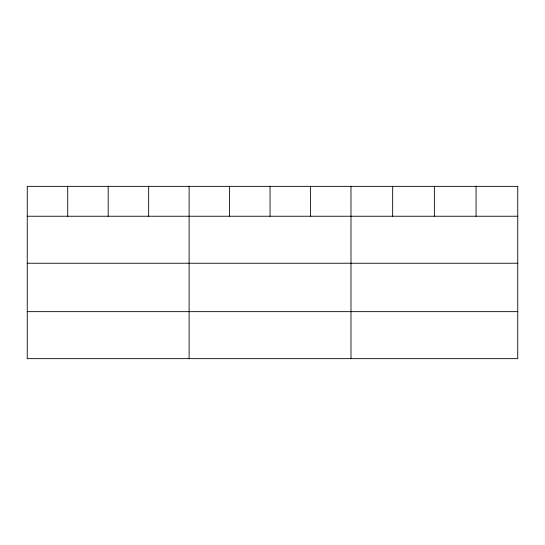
<?xml version="1.0" encoding="UTF-8"?>
<svg xmlns="http://www.w3.org/2000/svg" width="545" height="545" viewBox="0 0 545 545"><rect width="100%" height="100%" fill="white"/><g stroke="black" fill="none" stroke-linecap="round" stroke-linejoin="round"><path stroke-width="0.82" d="M27.25 216.236L517.75 216.236M27.25 263.235L517.75 263.235M27.25 311.658L517.75 311.658M476.058 186.342L476.058 216.236M434.365 186.342L434.365 216.236M392.673 186.342L392.673 216.236M350.98 186.342L350.98 358.658M310.514 186.342L310.514 216.236M270.048 186.342L270.048 216.236M229.581 186.342L229.581 216.236M189.115 186.342L189.115 358.658M148.649 186.342L148.649 216.236M108.183 186.342L108.183 216.236M67.716 186.342L67.716 216.236M517.75 186.342L27.25 186.342L27.25 358.658L517.75 358.658L517.75 186.342"/></g></svg>
